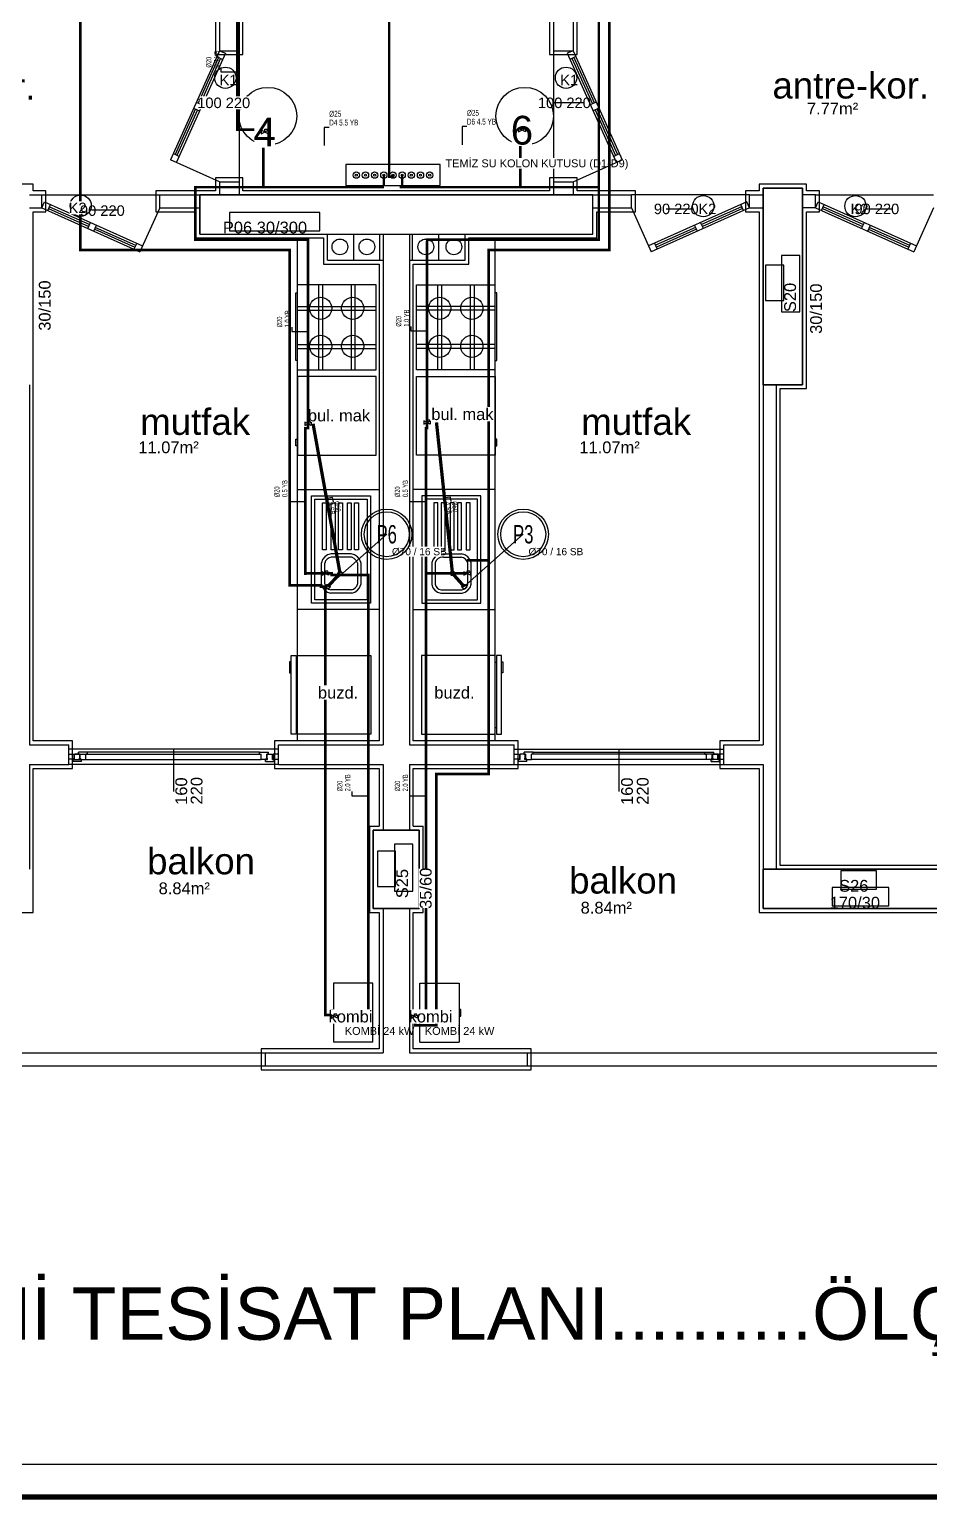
# Model space of a CAD drawing. Header units: centimetres. Extents: x -13133 to 30552, y -2 to 4552.
# Drawn here: x 10930 to 11617, y -2 to 1120 of the extents above; entities that cross this region are included whole.
import ezdxf
from ezdxf.enums import TextEntityAlignment as Align

# ---------------------------------------------------------------- set-up
doc = ezdxf.new("R2010")
doc.units = ezdxf.units.CM
for name, pattern in [('BASMA HATTI', [31, 25, -6]), ('DASHED', [18, 12, -6]), ('PISSU HATTI', [26, 20, -6])]:
    doc.linetypes.add(name, pattern=pattern)
for name, color, linetype in [('MTY-PISSU-CAP', 211, 'CONTINUOUS'), ('MTY-PISSU-KOLON', 211, 'DASHED'), ('MTY-TEMIZSU-CAP', 101, 'CONTINUOUS'), ('MTY-VANA', 1, 'CONTINUOUS'), ('MTY-YUK-BIRIMI', 7, 'CONTINUOUS'), ('ROTAS-CIHAZ', 135, 'CONTINUOUS'), ('ROTAS-KAT-ADI', 1, 'CONTINUOUS'), ('ROTAS-MIMARI', 8, 'CONTINUOUS'), ('ROTAS-MIMARI-KOLON', 8, 'CONTINUOUS'), ('ROTAS-MIMARI-YAZI', 8, 'CONTINUOUS'), ('ROTAS-PAFTA', 7, 'CONTINUOUS'), ('ROTAS-PISSU-BORU-TAVANDAN', 6, 'PISSU HATTI'), ('ROTAS-PISSU-CAP', 211, 'CONTINUOUS'), ('ROTAS-PISSU-KOLONNO', 211, 'CONTINUOUS'), ('ROTAS-SICAKSU-BORU', 1, 'BASMA HATTI'), ('ROTAS-SOGUKSU-BORU', 5, 'CONTINUOUS'), ('ROTAS-TEFRIS', 15, 'CONTINUOUS'), ('ROTAS-TEMIZSU-CAP', 101, 'CONTINUOUS'), ('ROTAS-VANA', 1, 'CONTINUOUS')]:
    doc.layers.add(name, color=color, linetype=linetype)
doc.styles.add('ANOTATIVO', font='arial.ttf')
doc.styles.add('MTY_CAP', font='wturkce.SHX', dxfattribs={"width": 0.65, "height": 20})
doc.styles.add('MTYCAPLT', font='arial.ttf', dxfattribs={"width": 0.65, "height": 1})
doc.styles.add('ROTAS', font='arial.ttf')

# ---------------------------------------------------------------- blocks, each defined once
blk = doc.blocks.new('MTY-PIS SU CAP SB')
at = {"layer": 'MTY-PISSU-CAP'}
for p, q in [((0.83, 1.17), (0, 1.17)), ((0, 1.17), (0, 0))]:
    blk.add_line(p, q, dxfattribs=at)
at = {"layer": 'MTY-PISSU-CAP', "style": 'MTY_CAP', "width": 0.65}
blk.add_attdef('PSCP_001', (0.83, 1.29), '', height=1, dxfattribs=at)
at = {"layer": 'MTY-YUK-BIRIMI', "color": 211, "style": 'MTY_CAP', "width": 0.65}
blk.add_attdef('PS_001', (0.83, 0.07), '', height=1, dxfattribs=at)
blk = doc.blocks.new('MTY-PIS SU KOLON')
at = {"layer": 'MTY-PISSU-KOLON', "linetype": 'Continuous', "lineweight": -3}
blk.add_hatch(color=256, dxfattribs=at).paths.add_polyline_path([(-2.7, -0.1, 0.848135), (0, -0.1, -0.848135), (2.7, -0.1, 0.414214), (0, 2.6, 0.414214)])
blk.add_circle((0, 0), 3.5, dxfattribs=at)
blk = doc.blocks.new('MTY-KOLON NO PIS SU')
at = {"color": 6, "linetype": 'Continuous', "ltscale": 100}
blk.add_circle((0, 0), 27.5, dxfattribs=at)
at = {"color": 7, "linetype": 'Continuous', "ltscale": 100}
blk.add_circle((0, 0), 24.5, dxfattribs=at)
at = {"style": 'ANOTATIVO', "width": 0.65}
blk.add_attdef('K', text='', height=20, dxfattribs=at).set_placement((0, 0), align=Align.MIDDLE_CENTER)
blk = doc.blocks.new('MTY-KURESEL VANA')
at = {"layer": 'MTY-VANA'}
for p, q in [((0, 0), (0, 8)), ((0, 8), (8, 8))]:
    blk.add_line(p, q, dxfattribs=at)
blk.add_lwpolyline([(-10, 5), (-10, -5), (10, 5), (10, -5), (-10, 5)], dxfattribs=at)
at = {"layer": 'MTY-VANA', "style": 'MTYCAPLT', "width": 0.65}
blk.add_attdef('CAP', text='', height=10, dxfattribs=at).set_placement((-1.1, 0), align=Align.CENTER)
blk = doc.blocks.new('MTY-TEMIZ SU CAP MB')
at = {"layer": 'MTY-TEMIZSU-CAP'}
for p, q in [((0.83, 3.1), (0, 3.1)), ((0, 3.1), (0, 0))]:
    blk.add_line(p, q, dxfattribs=at)
at = {"layer": 'MTY-TEMIZSU-CAP', "style": 'MTY_CAP', "width": 0.65}
for tag, p in [('SOCP_001', (0.83, 4.92)), ('SCCP_001', (0.83, 1.92))]:
    blk.add_attdef(tag, p, '', height=1, dxfattribs=at)
at = {"layer": 'MTY-YUK-BIRIMI', "color": 101, "style": 'MTY_CAP', "width": 0.65}
for tag, p in [('SO_001', (0.83, 3.42)), ('SC_001', (0.83, 0.42))]:
    blk.add_attdef(tag, p, '', height=1, dxfattribs=at)

msp = doc.modelspace()

# ---------------------------------------------------------------- linework, layer by layer
at = {"layer": 'ROTAS-MIMARI'}
for p, q in [((11075.4, 1134.2), (11075.4, 1104.2)), ((11090.4, 1134.2), (11090.4, 1104.2)), ((11093.4, 1101.2), (11093.4, 1134.2)), ((11327.4, 1134.2), (11327.4, 1101.2)), ((11330.4, 1134.2), (11330.4, 1104.2)), ((11345.4, 1134.2), (11345.4, 1104.2)), ((11072.4, 1131.2), (11072.4, 1101.2)), ((11348.4, 1101.2), (11348.4, 1131.2)), ((11075.4, 1104.2), (11038, 1021)), ((11080, 1102.2), (11042.6, 1019)), ((11072.4, 1101.2), (11093.4, 1101.2)), ((11075.4, 1104.2), (11090.4, 1104.2)), ((11075.4, 1104.2), (11080, 1102.2)), ((11090.4, 1104.2), (11090.4, 1004.2)), ((11327.4, 1101.2), (11348.4, 1101.2)), ((11330.4, 1104.2), (11345.4, 1104.2)), ((11330.4, 1104.2), (11330.4, 1004.2)), ((11345.4, 1104.2), (11340.9, 1102.2)), ((11340.9, 1102.2), (11378.2, 1019)), ((11345.4, 1104.2), (11382.8, 1021)), ((11074.8, 1099), (11059.2, 1064.2)), ((11076.3, 1098.4), (11060.7, 1063.6)), ((11073.4, 1099.7), (11077.9, 1097.6)), ((11347.5, 1099.7), (11342.9, 1097.6)), ((11344.5, 1098.4), (11360.2, 1063.6)), ((11346, 1099), (11361.6, 1064.2)), ((11057.2, 1059.7), (11041.6, 1024.9)), ((11058.6, 1059), (11043, 1024.3)), ((11055.7, 1060.4), (11060.3, 1058.3)), ((11057.7, 1064.9), (11062.3, 1062.9)), ((11090.4, 1064.3), (11070.4, 1064.3)), ((11353.5, 1064.3), (11330.4, 1064.3)), ((11363.1, 1064.9), (11358.5, 1062.9)), ((11365.1, 1060.4), (11360.6, 1058.3)), ((11362.2, 1059), (11377.8, 1024.3)), ((11363.6, 1059.7), (11379.3, 1024.9)), ((11044.6, 1023.5), (11040.1, 1025.6)), ((11376.2, 1023.5), (11380.7, 1025.6)), ((11075.4, 1004.2), (11038, 1021)), ((11345.4, 1004.2), (11382.8, 1021)), ((10933.4, 1002.2), (10897.4, 1002.2)), ((10933.4, 997.2), (10933.4, 1002.2)), ((11093.4, 1007.2), (11072.4, 1007.2)), ((11072.4, 1007.2), (11072.4, 997.2)), ((11075.4, 1004.2), (11075.4, 994.2)), ((11075.4, 1004.2), (11090.4, 1004.2)), ((11090.4, 1004.2), (11090.4, 994.2)), ((11093.4, 997.2), (11093.4, 1007.2)), ((11348.4, 1007.2), (11327.4, 1007.2)), ((11327.4, 1007.2), (11327.4, 997.2)), ((11330.4, 1004.2), (11345.4, 1004.2)), ((11330.4, 1004.2), (11330.4, 994.2)), ((11345.4, 1004.2), (11345.4, 994.2)), ((11348.4, 997.2), (11348.4, 1007.2)), ((11523.4, 1002.2), (11487.4, 1002.2)), ((11487.4, 1002.2), (11487.4, 997.2)), ((11523.4, 997.2), (11523.4, 1002.2)), ((10930.4, 994.2), (10939.9, 994.2)), ((10942.9, 997.2), (10933.4, 997.2)), ((10939.9, 984.2), (10939.9, 994.2)), ((10939.9, 994.2), (11029.9, 994.2)), ((10939.9, 984.2), (10942, 988.8)), ((10942, 988.8), (11016.8, 955.1)), ((10942.9, 981.2), (10942.9, 997.2)), ((11060.4, 997.2), (11026.9, 997.2)), ((11026.9, 997.2), (11026.9, 981.2)), ((11029.9, 994.2), (11060.4, 994.2)), ((11029.9, 984.2), (11029.9, 994.2)), ((11072.4, 997.2), (11060.4, 997.2)), ((11327.4, 997.2), (11093.4, 997.2)), ((11360.4, 997.2), (11348.4, 997.2)), ((11392.9, 997.2), (11360.4, 997.2)), ((11360.4, 994.2), (11389.9, 994.2)), ((11389.9, 984.2), (11389.9, 994.2)), ((11479.9, 994.2), (11389.9, 994.2)), ((11392.9, 981.2), (11392.9, 997.2)), ((11477.9, 988.8), (11403, 955.1)), ((11487.4, 997.2), (11476.9, 997.2)), ((11476.9, 997.2), (11476.9, 981.2)), ((11479.9, 984.2), (11477.9, 988.8)), ((11479.9, 994.2), (11490.4, 994.2)), ((11479.9, 984.2), (11479.9, 994.2)), ((11530.5, 994.2), (11520.4, 994.2)), ((11533.5, 997.2), (11523.4, 997.2)), ((11530.5, 984.2), (11530.5, 994.2)), ((11530.5, 994.2), (11620.5, 994.2)), ((11530.5, 984.2), (11532.5, 988.8)), ((11532.5, 988.8), (11607.4, 955.1)), ((11533.5, 981.2), (11533.5, 997.2)), ((10930.4, 984.2), (10939.9, 984.2)), ((10933.4, 846.2), (10933.4, 981.2)), ((10933.4, 981.2), (10942.9, 981.2)), ((10939.9, 984.2), (11014.8, 950.6)), ((10944.5, 982.2), (10946.5, 986.7)), ((10945.1, 983.7), (10975.7, 969.9)), ((10945.8, 985.1), (10976.4, 971.4)), ((10997.3, 982.4), (10977.9, 982.4)), ((11029.9, 984.2), (11014.8, 950.6)), ((11026.9, 981.2), (11057.4, 981.2)), ((11029.9, 984.2), (11060.4, 984.2)), ((11057.4, 981.2), (11057.4, 961.2)), ((11360.4, 984.2), (11389.9, 984.2)), ((11363.4, 961.2), (11363.4, 981.2)), ((11363.4, 981.2), (11392.9, 981.2)), ((11389.9, 984.2), (11405, 950.6)), ((11479.9, 984.2), (11405, 950.6)), ((11435.6, 983.2), (11416.3, 983.2)), ((11474, 985.1), (11443.4, 971.4)), ((11474.7, 983.7), (11444.1, 969.9)), ((11475.4, 982.2), (11473.3, 986.7)), ((11476.9, 981.2), (11487.4, 981.2)), ((11479.9, 984.2), (11490.4, 984.2)), ((11487.4, 981.2), (11487.4, 849.2)), ((11530.5, 984.2), (11520.4, 984.2)), ((11523.4, 846.2), (11523.4, 981.2)), ((11523.4, 981.2), (11533.5, 981.2)), ((11530.5, 984.2), (11605.4, 950.6)), ((11535, 982.2), (11537.1, 986.7)), ((11535.7, 983.7), (11566.3, 969.9)), ((11536.4, 985.1), (11567, 971.4)), ((11588.7, 983.2), (11569.3, 983.2)), ((11620.5, 984.2), (11605.4, 950.6)), ((10975.1, 968.4), (10977.1, 973)), ((10979.6, 966.4), (10981.7, 970.9)), ((10980.3, 967.9), (11010.9, 954.1)), ((10980.9, 969.3), (11011.5, 955.6)), ((11438.9, 969.3), (11408.3, 955.6)), ((11439.5, 967.9), (11408.9, 954.1)), ((11440.2, 966.4), (11438.1, 970.9)), ((11444.8, 968.4), (11442.7, 973)), ((11565.6, 968.4), (11567.7, 973)), ((11570.2, 966.4), (11572.3, 970.9)), ((11570.9, 967.9), (11601.5, 954.1)), ((11571.5, 969.3), (11602.1, 955.6)), ((11012.3, 957.2), (11010.2, 952.6)), ((11057.4, 961.2), (11154.9, 961.2)), ((11135, 577.2), (11135, 961.2)), ((11154.9, 961.2), (11154.9, 941.2)), ((11157.9, 964.2), (11200.4, 964.2)), ((11157.9, 944.2), (11157.9, 964.2)), ((11157.9, 944.2), (11157.9, 964.2)), ((11157.9, 944.2), (11157.9, 964.2)), ((11157.9, 944.2), (11157.9, 964.2)), ((11177.9, 944.2), (11177.9, 964.2)), ((11197.9, 944.2), (11197.9, 964.2)), ((11200.4, 964.2), (11200.4, 574.2)), ((11220.4, 964.2), (11220.4, 574.2)), ((11220.4, 964.2), (11262.9, 964.2)), ((11222.9, 944.2), (11222.9, 964.2)), ((11242.9, 944.2), (11242.9, 964.2)), ((11262.9, 944.2), (11262.9, 964.2)), ((11262.9, 944.2), (11262.9, 964.2)), ((11262.9, 944.2), (11262.9, 964.2)), ((11262.9, 944.2), (11262.9, 964.2)), ((11262.9, 944.2), (11262.9, 964.2)), ((11265.9, 941.2), (11265.9, 961.2)), ((11265.9, 961.2), (11363.4, 961.2)), ((11285.9, 577.2), (11285.9, 961.2)), ((11407.5, 957.2), (11409.6, 952.6)), ((11602.9, 957.2), (11600.8, 952.6)), ((11157.9, 944.2), (11200.4, 944.2)), ((11220.4, 944.2), (11262.9, 944.2)), ((11154.9, 941.2), (11197.4, 941.2)), ((11197.4, 941.2), (11197.4, 577.2)), ((11223.4, 941.2), (11265.9, 941.2)), ((11223.4, 577.2), (11223.4, 941.2)), ((11195, 925.5), (11135, 925.5)), ((11135, 860.5), (11135, 925.5)), ((11151.1, 925.5), (11151.1, 860.5)), ((11154.1, 925.5), (11154.1, 860.5)), ((11175.9, 925.5), (11175.9, 860.5)), ((11178.9, 925.5), (11178.9, 860.5)), ((11195, 860.5), (11195, 925.5)), ((11225.9, 860.5), (11225.9, 925.5)), ((11225.9, 925.5), (11285.9, 925.5)), ((11242, 925.5), (11242, 860.5)), ((11245, 925.5), (11245, 860.5)), ((11266.8, 925.5), (11266.8, 860.5)), ((11269.8, 925.5), (11269.8, 860.5)), ((11285.9, 860.5), (11285.9, 925.5)), ((11133.7, 919.4), (11135, 919.4)), ((11133.7, 877.6), (11133.7, 919.4)), ((11287.1, 919.4), (11285.9, 919.4)), ((11287.1, 877.6), (11287.1, 919.4)), ((11135, 909), (11195, 909)), ((11135, 906), (11195, 906)), ((11285.9, 909), (11225.9, 909)), ((11285.9, 906), (11225.9, 906)), ((11133.7, 867.6), (11133.7, 877.6)), ((11135, 879.9), (11195, 879.9)), ((11135, 876.9), (11195, 876.9)), ((11285.9, 879.9), (11225.9, 879.9)), ((11285.9, 876.9), (11225.9, 876.9)), ((11287.1, 867.6), (11287.1, 877.6)), ((11135, 867.6), (11133.7, 867.6)), ((11285.9, 867.6), (11287.1, 867.6)), ((11135, 860.5), (11195, 860.5)), ((11195, 855.4), (11135, 855.4)), ((11135, 855.4), (11135, 795.4)), ((11195, 795.4), (11195, 855.4)), ((11285.9, 860.5), (11225.9, 860.5)), ((11225.9, 855.4), (11285.9, 855.4)), ((11225.9, 795.4), (11225.9, 855.4)), ((11285.9, 855.4), (11285.9, 795.4)), ((10930.4, 849.2), (10930.4, 574.2)), ((10933.4, 577.2), (10933.4, 846.2)), ((11487.4, 849.2), (11487.4, 577.2)), ((11490.4, 849.2), (11490.4, 574.2)), ((11500.4, 849.2), (11500.4, 479.2)), ((11503.4, 482.2), (11503.4, 846.2)), ((11503.4, 846.2), (11523.4, 846.2)), ((11133.7, 802.5), (11133.7, 807.5)), ((11133.7, 807.5), (11135, 807.5)), ((11135, 802.5), (11133.7, 802.5)), ((11287.1, 807.5), (11285.9, 807.5)), ((11285.9, 802.5), (11287.1, 802.5)), ((11287.1, 802.5), (11287.1, 807.5)), ((11135, 795.4), (11195, 795.4)), ((11285.9, 795.4), (11225.9, 795.4)), ((11135, 769.3), (11197.4, 769.3)), ((11145.8, 682.5), (11145.8, 764.3)), ((11145.8, 764.3), (11190.8, 764.3)), ((11190.8, 764.3), (11190.8, 682.5)), ((11285.9, 769.3), (11223.4, 769.3)), ((11230, 764.3), (11230, 682.5)), ((11275, 764.3), (11230, 764.3)), ((11275, 682.5), (11275, 764.3)), ((11148.3, 685), (11148.3, 761.8)), ((11148.3, 761.8), (11188.3, 761.8)), ((11154, 723), (11154, 759)), ((11154, 759), (11157, 759)), ((11157, 759), (11157, 723)), ((11160.8, 723), (11160.8, 759)), ((11160.8, 759), (11163.8, 759)), ((11163.8, 759), (11163.8, 723)), ((11166.3, 723), (11166.3, 759)), ((11166.3, 759), (11169.3, 759)), ((11169.3, 759), (11169.3, 723)), ((11173.1, 723), (11173.1, 759)), ((11173.1, 759), (11176.1, 759)), ((11176.1, 759), (11176.1, 723)), ((11178.6, 723), (11178.6, 759)), ((11178.6, 759), (11181.6, 759)), ((11181.6, 759), (11181.6, 723)), ((11188.3, 761.8), (11188.3, 685)), ((11232.5, 761.8), (11232.5, 685)), ((11272.5, 761.8), (11232.5, 761.8)), ((11239.2, 759), (11239.2, 723)), ((11242.2, 759), (11239.2, 759)), ((11242.2, 723), (11242.2, 759)), ((11244.7, 759), (11244.7, 723)), ((11247.7, 759), (11244.7, 759)), ((11247.7, 723), (11247.7, 759)), ((11251.5, 759), (11251.5, 723)), ((11254.5, 759), (11251.5, 759)), ((11254.5, 723), (11254.5, 759)), ((11257.1, 759), (11257.1, 723)), ((11260.1, 759), (11257.1, 759)), ((11260.1, 723), (11260.1, 759)), ((11263.8, 759), (11263.8, 723)), ((11266.8, 759), (11263.8, 759)), ((11266.8, 723), (11266.8, 759)), ((11272.5, 685), (11272.5, 761.8)), ((11157, 723), (11154, 723)), ((11176, 720), (11160.6, 720)), ((11163.8, 723), (11160.8, 723)), ((11169.3, 723), (11166.3, 723)), ((11176.1, 723), (11173.1, 723)), ((11181.6, 723), (11178.6, 723)), ((11239.2, 723), (11242.2, 723)), ((11244.7, 723), (11247.7, 723)), ((11244.8, 720), (11260.2, 720)), ((11251.5, 723), (11254.5, 723)), ((11257.1, 723), (11260.1, 723)), ((11263.8, 723), (11266.8, 723)), ((11153.3, 696.8), (11153.3, 713.2)), ((11155.8, 697.1), (11155.8, 712.9)), ((11174.3, 717.5), (11160.6, 717.5)), ((11180.8, 713.1), (11180.8, 696.9)), ((11183.3, 713.4), (11183.3, 696.6)), ((11237.5, 713.4), (11237.5, 696.6)), ((11240, 713.1), (11240, 696.9)), ((11246.5, 717.5), (11260.2, 717.5)), ((11265, 697.1), (11265, 712.9)), ((11267.5, 696.8), (11267.5, 713.2)), ((11188.3, 685), (11148.3, 685)), ((11176.4, 690), (11160.3, 690)), ((11176.2, 692.5), (11160.5, 692.5)), ((11232.5, 685), (11272.5, 685)), ((11244.4, 690), (11260.6, 690)), ((11244.6, 692.5), (11260.4, 692.5)), ((11197.4, 677.5), (11135, 677.5)), ((11190.8, 682.5), (11145.8, 682.5)), ((11223.4, 677.5), (11285.9, 677.5)), ((11230, 682.5), (11275, 682.5)), ((11130.1, 582.4), (11130.1, 642.4)), ((11130.1, 642.4), (11134, 642.4)), ((11134, 642.4), (11134, 582.4)), ((11135, 582.4), (11135, 642.4)), ((11135, 642.4), (11191.1, 642.4)), ((11191.1, 642.4), (11191.1, 582.4)), ((11285.9, 642.4), (11229.7, 642.4)), ((11229.7, 642.4), (11229.7, 582.4)), ((11285.9, 582.4), (11285.9, 642.4)), ((11286.8, 642.4), (11286.8, 582.4)), ((11290.7, 642.4), (11286.8, 642.4)), ((11290.7, 582.4), (11290.7, 642.4)), ((11130.1, 637.7), (11129, 637.7)), ((11129, 637.7), (11129, 629.3)), ((11129, 629.3), (11130.1, 629.3)), ((11130.1, 629.3), (11130.1, 637.7)), ((11135, 637.4), (11134, 637.4)), ((11285.9, 637.4), (11286.8, 637.4)), ((11290.7, 637.7), (11291.8, 637.7)), ((11290.7, 629.3), (11290.7, 637.7)), ((11291.8, 629.3), (11290.7, 629.3)), ((11291.8, 637.7), (11291.8, 629.3)), ((11135, 587.4), (11134, 587.4)), ((11285.9, 587.4), (11286.8, 587.4)), ((10930.4, 574.2), (10960.4, 574.2)), ((10963.4, 577.2), (10933.4, 577.2)), ((10960.4, 559.2), (10960.4, 574.2)), ((10963.4, 556.2), (10963.4, 577.2)), ((11197.4, 577.2), (11117.4, 577.2)), ((11117.4, 577.2), (11117.4, 556.2)), ((11120.4, 559.2), (11120.4, 574.2)), ((11120.4, 574.2), (11200.4, 574.2)), ((11134, 582.4), (11130.1, 582.4)), ((11191.1, 582.4), (11135, 582.4)), ((11220.4, 574.2), (11300.4, 574.2)), ((11303.4, 577.2), (11223.4, 577.2)), ((11229.7, 582.4), (11285.9, 582.4)), ((11286.8, 582.4), (11290.7, 582.4)), ((11300.4, 559.2), (11300.4, 574.2)), ((11303.4, 556.2), (11303.4, 577.2)), ((11487.4, 577.2), (11457.4, 577.2)), ((11457.4, 577.2), (11457.4, 556.2)), ((11460.4, 559.2), (11460.4, 574.2)), ((11460.4, 574.2), (11490.4, 574.2)), ((11120.4, 571), (10960.4, 571)), ((10960.4, 567.2), (10964.4, 567.2)), ((10964.4, 563.2), (10960.4, 563.2)), ((10963.7, 563), (11107.2, 563)), ((10963.7, 561.6), (10963.7, 563)), ((10964.9, 563), (10963.7, 563)), ((10970.1, 561.6), (10963.7, 561.6)), ((10964.4, 567.2), (10964.4, 563.2)), ((10964.9, 567.2), (11106, 567.2)), ((10968.9, 567.2), (10964.9, 567.2)), ((10964.9, 563), (10964.9, 567.2)), ((11106, 568.6), (10968, 568.6)), ((10968, 567.2), (10968, 568.6)), ((10974.8, 568.6), (10968, 568.6)), ((10968, 567.2), (10969.2, 567.2)), ((10968.9, 564), (10968.6, 564)), ((10968.6, 563), (10968.6, 564)), ((10970.1, 563), (10968.6, 563)), ((10968.9, 564), (10968.9, 567.2)), ((10969.2, 564), (10969.2, 567.2)), ((10969.5, 564), (10969.2, 564)), ((10969.5, 563.5), (10969.2, 563.5)), ((10969.2, 563), (10969.2, 563.5)), ((10969.2, 563), (10973.6, 563)), ((10969.5, 563.5), (10969.5, 564)), ((10970.1, 561.6), (10970.1, 563)), ((10973.6, 563), (10973.6, 567.2)), ((10974.8, 567.2), (10973.6, 567.2)), ((10974.8, 567.2), (10974.8, 568.6)), ((11040.4, 571), (11040.4, 538.7)), ((11106, 567.2), (11106, 568.6)), ((11106, 568.6), (11112.8, 568.6)), ((11106, 567.2), (11107.2, 567.2)), ((11107.2, 563), (11107.2, 567.2)), ((11111.6, 563), (11107.2, 563)), ((11110.7, 561.6), (11110.7, 563)), ((11110.7, 563), (11112.2, 563)), ((11110.7, 561.6), (11117.1, 561.6)), ((11111.3, 563.5), (11111.3, 564)), ((11111.3, 564), (11111.6, 564)), ((11111.3, 563.5), (11111.6, 563.5)), ((11112.8, 567.2), (11111.6, 567.2)), ((11111.6, 564), (11111.6, 567.2)), ((11111.6, 563), (11111.6, 563.5)), ((11111.9, 567.2), (11115.9, 567.2)), ((11111.9, 564), (11111.9, 567.2)), ((11111.9, 564), (11112.2, 564)), ((11112.2, 563), (11112.2, 564)), ((11112.8, 567.2), (11112.8, 568.6)), ((11115.9, 563), (11115.9, 567.2)), ((11115.9, 563), (11117.1, 563)), ((11120.4, 567.2), (11116.4, 567.2)), ((11116.4, 567.2), (11116.4, 563.2)), ((11116.4, 563.2), (11120.4, 563.2)), ((11117.1, 561.6), (11117.1, 563)), ((11300.4, 571), (11460.4, 571)), ((11300.4, 567.2), (11304.4, 567.2)), ((11304.4, 563.2), (11300.4, 563.2)), ((11303.7, 561.6), (11303.7, 563)), ((11304.9, 563), (11303.7, 563)), ((11310.1, 561.6), (11303.7, 561.6)), ((11304.4, 567.2), (11304.4, 563.2)), ((11308.9, 567.2), (11304.9, 567.2)), ((11304.9, 563), (11304.9, 567.2)), ((11308, 567.2), (11308, 568.6)), ((11314.8, 568.6), (11308, 568.6)), ((11308, 567.2), (11309.2, 567.2)), ((11308.9, 564), (11308.6, 564)), ((11308.6, 563), (11308.6, 564)), ((11310.1, 563), (11308.6, 563)), ((11308.9, 564), (11308.9, 567.2)), ((11309.2, 564), (11309.2, 567.2)), ((11309.5, 564), (11309.2, 564)), ((11309.5, 563.5), (11309.2, 563.5)), ((11309.2, 563), (11309.2, 563.5)), ((11309.2, 563), (11313.6, 563)), ((11309.5, 563.5), (11309.5, 564)), ((11310.1, 561.6), (11310.1, 563)), ((11313.6, 563), (11313.6, 567.2)), ((11314.8, 567.2), (11313.6, 567.2)), ((11457.1, 563), (11313.6, 563)), ((11314.8, 568.6), (11452.8, 568.6)), ((11314.8, 567.2), (11314.8, 568.6)), ((11455.9, 567.2), (11314.8, 567.2)), ((11380.4, 571), (11380.4, 538.7)), ((11446, 567.2), (11446, 568.6)), ((11446, 568.6), (11452.8, 568.6)), ((11446, 567.2), (11447.2, 567.2)), ((11447.2, 563), (11447.2, 567.2)), ((11451.6, 563), (11447.2, 563)), ((11450.7, 561.6), (11450.7, 563)), ((11450.7, 563), (11452.2, 563)), ((11450.7, 561.6), (11457.1, 561.6)), ((11451.3, 563.5), (11451.3, 564)), ((11451.3, 564), (11451.6, 564)), ((11451.3, 563.5), (11451.6, 563.5)), ((11452.8, 567.2), (11451.6, 567.2)), ((11451.6, 564), (11451.6, 567.2)), ((11451.6, 563), (11451.6, 563.5)), ((11451.9, 567.2), (11455.9, 567.2)), ((11451.9, 564), (11451.9, 567.2)), ((11451.9, 564), (11452.2, 564)), ((11452.2, 563), (11452.2, 564)), ((11452.8, 567.2), (11452.8, 568.6)), ((11455.9, 563), (11455.9, 567.2)), ((11455.9, 563), (11457.1, 563)), ((11460.4, 567.2), (11456.4, 567.2)), ((11456.4, 567.2), (11456.4, 563.2)), ((11456.4, 563.2), (11460.4, 563.2)), ((11457.1, 561.6), (11457.1, 563)), ((10930.4, 559.2), (10930.4, 479.2)), ((10930.4, 559.2), (10960.4, 559.2)), ((10933.4, 446.2), (10933.4, 556.2)), ((10933.4, 556.2), (10963.4, 556.2)), ((11120.4, 559.2), (10960.4, 559.2)), ((11117.4, 556.2), (11197.4, 556.2)), ((11120.4, 559.2), (11200.4, 559.2)), ((11197.4, 556.2), (11197.4, 512.2)), ((11200.4, 559.2), (11200.4, 509.2)), ((11220.4, 559.2), (11220.4, 509.2)), ((11220.4, 559.2), (11300.4, 559.2)), ((11223.4, 512.2), (11223.4, 556.2)), ((11223.4, 556.2), (11303.4, 556.2)), ((11300.4, 559.2), (11460.4, 559.2)), ((11457.4, 556.2), (11487.4, 556.2)), ((11460.4, 559.2), (11490.4, 559.2)), ((11487.4, 556.2), (11487.4, 482.2)), ((11490.4, 559.2), (11490.4, 479.2)), ((11189.9, 512.2), (11189.9, 446.2)), ((11189.9, 512.2), (11197.4, 512.2)), ((11223.4, 512.2), (11230.9, 512.2)), ((11230.9, 446.2), (11230.9, 512.2)), ((11487.4, 482.2), (11487.4, 446.2)), ((11663.4, 482.2), (11503.4, 482.2)), ((11200.4, 449.2), (11200.4, 339.2)), ((11220.4, 449.2), (11220.4, 339.2)), ((10760.4, 446.2), (10933.4, 446.2)), ((11189.9, 446.2), (11197.4, 446.2)), ((11197.4, 446.2), (11197.4, 342.2)), ((11223.4, 342.2), (11223.4, 446.2)), ((11223.4, 446.2), (11230.9, 446.2)), ((11487.4, 446.2), (11660.4, 446.2)), ((11162.4, 392.2), (11162.4, 347.2)), ((11192.4, 392.2), (11162.4, 392.2)), ((11192.4, 347.2), (11192.4, 392.2)), ((11228.4, 347.2), (11228.4, 392.2)), ((11228.4, 392.2), (11258.4, 392.2)), ((11258.4, 392.2), (11258.4, 347.2)), ((11161.1, 367.2), (11161.1, 372.2)), ((11161.1, 372.2), (11162.4, 372.2)), ((11259.7, 372.2), (11258.4, 372.2)), ((11259.7, 367.2), (11259.7, 372.2)), ((11162.4, 367.2), (11161.1, 367.2)), ((11258.4, 367.2), (11259.7, 367.2)), ((10740.4, 339.2), (11110.4, 339.2)), ((11197.4, 342.2), (11107.4, 342.2)), ((11107.4, 342.2), (11107.4, 326.2)), ((11110.4, 339.2), (11110.4, 329.2)), ((11110.4, 339.2), (11200.4, 339.2)), ((11192.4, 347.2), (11162.4, 347.2)), ((11220.4, 339.2), (11310.4, 339.2)), ((11313.4, 342.2), (11223.4, 342.2)), ((11228.4, 347.2), (11258.4, 347.2)), ((11310.4, 339.2), (11310.4, 329.2)), ((11313.4, 326.2), (11313.4, 342.2)), ((10730.4, 329.2), (11110.4, 329.2)), ((11107.4, 326.2), (11313.4, 326.2)), ((11110.4, 329.2), (11310.4, 329.2))]:
    msp.add_line(p, q, dxfattribs=at)
for points in [[(11490.4, 999.2), (11520.4, 999.2)], [(11490.4, 849.2), (11490.4, 999.2)], [(11520.4, 999.2), (11520.4, 849.2)], [(11060.4, 964.2), (11060.4, 994.2)], [(11060.4, 994.2), (11360.4, 994.2)], [(11360.4, 964.2), (11360.4, 994.2)], [(11060.4, 964.2), (11360.4, 964.2)], [(11520.4, 849.2), (11490.4, 849.2)], [(11160.6, 720), (11158, 719.3), (11155.8, 717.8), (11154.2, 715.7), (11153.3, 713.2)], [(11183.3, 713.4), (11182.4, 715.9), (11180.7, 717.9), (11178.6, 719.3), (11176, 720)], [(11244.8, 720), (11242.2, 719.3), (11240.1, 717.9), (11238.5, 715.9), (11237.5, 713.4)], [(11267.5, 713.2), (11266.6, 715.7), (11265, 717.8), (11262.8, 719.3), (11260.2, 720)], [(11160.9, 717.5), (11159.1, 717.1), (11157.6, 716.1), (11156.5, 714.7), (11155.8, 712.9)], [(11180.8, 713.1), (11179.9, 715.1), (11178.4, 716.6), (11176.5, 717.4), (11174.3, 717.5)], [(11246.5, 717.5), (11244.3, 717.4), (11242.4, 716.6), (11240.9, 715.1), (11240, 713.1)], [(11265, 712.9), (11264.3, 714.7), (11263.2, 716.1), (11261.7, 717.1), (11259.9, 717.5)], [(11153.3, 696.8), (11154.2, 694.4), (11155.7, 692.3), (11157.8, 690.8), (11160.3, 690)], [(11155.8, 697.1), (11156.4, 695.4), (11157.5, 694.1), (11158.8, 693.1), (11160.5, 692.5)], [(11176.2, 692.5), (11177.8, 693.1), (11179.1, 694), (11180.2, 695.3), (11180.8, 696.9)], [(11176.4, 690), (11178.8, 690.8), (11180.9, 692.2), (11182.4, 694.2), (11183.3, 696.6)], [(11237.5, 696.6), (11238.4, 694.2), (11239.9, 692.2), (11242, 690.8), (11244.4, 690)], [(11240, 696.9), (11240.7, 695.3), (11241.7, 694), (11243, 693.1), (11244.6, 692.5)], [(11260.4, 692.5), (11262, 693.1), (11263.4, 694.1), (11264.4, 695.4), (11265, 697.1)], [(11260.6, 690), (11263, 690.8), (11265.1, 692.3), (11266.7, 694.4), (11267.5, 696.8)], [(11192.9, 449.2), (11192.9, 509.2)], [(11192.9, 509.2), (11227.9, 509.2)], [(11227.9, 509.2), (11227.9, 449.2)], [(11490.4, 479.2), (11660.4, 479.2)], [(11490.4, 449.2), (11490.4, 479.2)], [(11227.9, 449.2), (11192.9, 449.2)], [(11660.4, 449.2), (11490.4, 449.2)], [(11310.4, 339.2), (11680.4, 339.2)], [(11310.4, 329.2), (11690.4, 329.2)]]:
    msp.add_lwpolyline(points, dxfattribs=at)
for centre, radius in [((11080, 1083.5), 8.14), ((11340, 1083.5), 8.14), ((11112.4, 1054.2), 22), ((11308.4, 1054.2), 22), ((10969.5, 985.8), 8.14), ((11444.7, 985.5), 8.14), ((11560.9, 985.5), 8.14), ((11167.4, 954.4), 6.03), ((11188, 954.4), 6.03), ((11233, 954.4), 6.03), ((11254.4, 954.4), 6.03), ((11152.7, 907.5), 8.48), ((11177.2, 907.5), 8.48), ((11243.6, 907.5), 8.48), ((11268.1, 907.5), 8.48), ((11152.7, 878.5), 8.48), ((11177.2, 878.5), 8.48), ((11243.6, 878.5), 8.48), ((11268.1, 878.5), 8.48), ((11167.5, 705.1), 1.68), ((11253.3, 705.1), 1.68)]:
    msp.add_circle(centre, radius, dxfattribs=at)
at = {"layer": 'ROTAS-MIMARI-KOLON'}
for points in [[(11520.4, 999.2), (11490.4, 999.2), (11490.4, 849.2), (11520.4, 849.2), (11520.4, 999.2)], [(11360.4, 964.2), (11360.4, 994.2), (11060.4, 994.2), (11060.4, 964.2), (11360.4, 964.2)], [(11083.1, 966.7), (11152.1, 966.7), (11152.1, 980.7), (11083.1, 980.7), (11083.1, 966.7)], [(11518.4, 904.8), (11518.4, 947.9), (11504.4, 947.9), (11504.4, 904.8), (11518.4, 904.8)], [(11506.1, 913.4), (11506.1, 940.5), (11492.1, 940.5), (11492.1, 913.4), (11506.1, 913.4)], [(11227.9, 509.2), (11192.9, 509.2), (11192.9, 449.2), (11227.9, 449.2), (11227.9, 509.2)], [(11223, 462.4), (11223, 498.5), (11209, 498.5), (11209, 462.4), (11223, 462.4)], [(11209.9, 466), (11209.9, 493), (11196, 493), (11196, 466), (11209.9, 466)], [(11660.4, 479.2), (11490.4, 479.2), (11490.4, 449.2), (11660.4, 449.2), (11660.4, 479.2)], [(11549.8, 464.1), (11576.9, 464.1), (11576.9, 478.1), (11549.8, 478.1), (11549.8, 464.1)], [(11543.2, 451.2), (11586.4, 451.2), (11586.4, 465.2), (11543.2, 465.2), (11543.2, 451.2)]]:
    msp.add_lwpolyline(points, dxfattribs=at)
at = {"layer": 'ROTAS-PAFTA'}
for points, const_width in [([(10000, 0), (12500, 0), (12500, 2800), (10000, 2800)], 4), ([(10025, 25), (12475, 25), (12475, 2775), (10025, 2775)], 1)]:
    msp.add_lwpolyline(points, close=True, dxfattribs=dict(at, const_width=const_width))
at = {"layer": 'ROTAS-PISSU-BORU-TAVANDAN', "const_width": 2.5}
for points in [[(11146.9, 819.4), (11167.5, 705.1)], [(11241.1, 820.4), (11253.3, 705.1)], [(11167.5, 705.1), (11158.1, 695)], [(11253.3, 705.1), (11262.3, 695)]]:
    msp.add_lwpolyline(points, dxfattribs=at)
at = {"layer": 'ROTAS-PISSU-KOLONNO'}
for p, q in [((11158.1, 695), (11203.1, 735)), ((11262.3, 695), (11307.3, 735))]:
    msp.add_line(p, q, dxfattribs=at)
at = {"layer": 'ROTAS-SICAKSU-BORU', "const_width": 2}
for points in [[(11371.4, 1380.2), (11371.4, 1296), (11372.4, 1295.9), (11373.4, 1295.5), (11374.2, 1294.8), (11374.9, 1294), (11375.3, 1293), (11375.4, 1292), (11375.3, 1291), (11374.9, 1290), (11374.2, 1289.2), (11373.4, 1288.5), (11372.4, 1288.1), (11371.4, 1288), (11371.4, 1272), (11513, 1272), (11513, 1136), (11373, 1136), (11373, 952), (11281, 952), (11281, 716)], [(10969.2, 1263.2), (10969.2, 1264), (10969.2, 952), (11129, 952), (11129, 696), (11153, 696), (11153, 695.1), (11156.3, 695.1)], [(11264.5, 715.1), (11281, 715.1), (11281, 716), (11281, 552), (11241, 552), (11241, 360), (11225, 360), (11225, 364), (11224.3, 364), (11224.3, 366.8)], [(11156.3, 695.1), (11156.3, 368), (11161, 368), (11161, 366.8), (11163.2, 366.8)]]:
    msp.add_lwpolyline(points, dxfattribs=at)
at = {"layer": 'ROTAS-SOGUKSU-BORU', "const_width": 2}
for points in [[(11207.9, 1009.2), (11207.9, 1008), (11205, 1008), (11205, 1908), (11205.4, 1908), (11205.4, 1911.9)], [(11371.4, 1390.2), (11365, 1390.2), (11365, 1392), (11365, 1000)], [(11035.5, 1192.5), (11035.5, 1132), (11089, 1132), (11089, 1044), (11105, 1044), (11105, 1042.1), (11110, 1042.1)], [(11214.9, 1009.2), (11214.9, 1000), (11213, 1000), (11305, 1000), (11305, 1040), (11306.3, 1040), (11306.3, 1043.5)], [(11200.9, 1009.2), (11200.9, 1000), (11201, 1000), (11109, 1000), (11109, 1040), (11110, 1040), (11110, 1042.1)], [(11143, 819.4), (11143, 960), (11057, 960), (11057, 1000), (11109, 1000)], [(11233.9, 820.4), (11233.9, 960), (11233, 960), (11365, 960), (11365, 1000), (11305, 1000)], [(11156.3, 705.1), (11141, 705.1), (11141, 704), (11141, 816), (11143, 816), (11143, 820)], [(11264.5, 705.1), (11233, 705.1), (11233, 704), (11233, 816), (11233.9, 816), (11233.9, 820.4)], [(11163.1, 366.8), (11189, 366.8), (11189, 704), (11161, 704), (11161, 705.1), (11156.3, 705.1)], [(11224.2, 366.8), (11233, 366.8), (11233, 704)]]:
    msp.add_lwpolyline(points, dxfattribs=at)
at = {"layer": 'ROTAS-SOGUKSU-BORU'}
for centre, radius in [((11179.9, 1009.2), 2.4), ((11186.9, 1009.2), 2.4), ((11193.9, 1009.2), 2.4), ((11200.9, 1009.2), 2.4), ((11207.9, 1009.2), 2.4), ((11214.9, 1009.2), 2.4), ((11221.9, 1009.2), 2.4), ((11228.9, 1009.2), 2.4), ((11235.9, 1009.2), 2.4), ((11179.9, 1009.2), 0.84), ((11186.9, 1009.2), 0.84), ((11193.9, 1009.2), 0.84), ((11200.9, 1009.2), 0.84), ((11207.9, 1009.2), 0.84), ((11214.9, 1009.2), 0.84), ((11221.9, 1009.2), 0.84), ((11228.9, 1009.2), 0.84), ((11235.9, 1009.2), 0.84)]:
    msp.add_circle(centre, radius, dxfattribs=at)
at = {"layer": 'ROTAS-VANA'}
msp.add_lwpolyline([(11171.9, 1001.2), (11243.9, 1001.2), (11243.9, 1017.2), (11171.9, 1017.2)], close=True, dxfattribs=at)

# ---------------------------------------------------------------- block references
at = {"layer": 'ROTAS-PISSU-KOLONNO'}
ref = msp.add_blockref('MTY-KOLON NO PIS SU', (11307.3, 735), dxfattribs=dict(at, xscale=0.7, yscale=0.7))
ref.add_attrib('K', 'P3', dxfattribs={"height": 14, "style": 'ANOTATIVO', "width": 0.65}).set_placement((11307.3, 735), align=Align.MIDDLE_CENTER)
at = {"layer": 'ROTAS-TEFRIS'}
ref = msp.add_blockref('MTY-TEMIZ SU CAP MB', (11089, 1088), dxfattribs=dict(at, xscale=4, yscale=4, rotation=90))
ref.add_attrib('SO_001', '0.5 YB', (11075.3, 1091.3), dxfattribs={"color": 101, "height": 4, "rotation": 90, "style": 'MTY_CAP', "width": 0.65})
ref.add_attrib('SOCP_001', 'Ø20', (11069.3, 1091.3), dxfattribs={"height": 4, "rotation": 90, "style": 'MTY_CAP', "width": 0.65})
ref = msp.add_blockref('MTY-TEMIZ SU CAP MB', (11155.4, 1031.7), dxfattribs=dict(at, xscale=4.5, yscale=4.5))
ref.add_attrib('SO_001', 'D4 5.5 YB', (11159.2, 1047.1), dxfattribs={"color": 101, "height": 4.5, "style": 'MTY_CAP', "width": 0.65})
ref.add_attrib('SOCP_001', 'Ø25', (11159.2, 1053.8), dxfattribs={"height": 4.5, "style": 'MTY_CAP', "width": 0.65})
ref = msp.add_blockref('MTY-TEMIZ SU CAP MB', (11260.6, 1032.4), dxfattribs=dict(at, xscale=4.5, yscale=4.5))
ref.add_attrib('SO_001', 'D6 4.5 YB', (11264.3, 1047.8), dxfattribs={"color": 101, "height": 4.5, "style": 'MTY_CAP', "width": 0.65})
ref.add_attrib('SOCP_001', 'Ø25', (11264.3, 1054.5), dxfattribs={"height": 4.5, "style": 'MTY_CAP', "width": 0.65})
ref = msp.add_blockref('MTY-TEMIZ SU CAP MB', (11143, 889.7), dxfattribs=dict(at, xscale=4, yscale=4, rotation=90))
ref.add_attrib('SO_001', '1.0 YB', (11129.3, 893), dxfattribs={"color": 101, "height": 4, "rotation": 90, "style": 'MTY_CAP', "width": 0.65})
ref.add_attrib('SOCP_001', 'Ø20', (11123.3, 893), dxfattribs={"height": 4, "rotation": 90, "style": 'MTY_CAP', "width": 0.65})
ref = msp.add_blockref('MTY-TEMIZ SU CAP MB', (11233.9, 890.2), dxfattribs=dict(at, xscale=4, yscale=4, rotation=90))
ref.add_attrib('SO_001', '1.0 YB', (11220.2, 893.5), dxfattribs={"color": 101, "height": 4, "rotation": 90, "style": 'MTY_CAP', "width": 0.65})
ref.add_attrib('SOCP_001', 'Ø20', (11214.2, 893.5), dxfattribs={"height": 4, "rotation": 90, "style": 'MTY_CAP', "width": 0.65})
for name, p, xscale, yscale in [('MTY-KURESEL VANA', (11143, 819.4), 0.25, 0.25), ('MTY-KURESEL VANA', (11156.3, 705.1), 0.25, 0.25), ('MTY-KURESEL VANA', (11264.5, 705.1), 0.25, 0.25), ('MTY-PIS SU KOLON', (11158.1, 695), 0.5, 0.5), ('MTY-PIS SU KOLON', (11262.3, 695), 0.5, 0.5)]:
    msp.add_blockref(name, p, dxfattribs=dict(at, xscale=xscale, yscale=yscale))
ref = msp.add_blockref('MTY-TEMIZ SU CAP MB', (11141, 760), dxfattribs=dict(at, xscale=4, yscale=4, rotation=90))
ref.add_attrib('SO_001', '0.5 YB', (11127.3, 763.3), dxfattribs={"color": 101, "height": 4, "rotation": 90, "style": 'MTY_CAP', "width": 0.65})
ref.add_attrib('SOCP_001', 'Ø20', (11121.3, 763.3), dxfattribs={"height": 4, "rotation": 90, "style": 'MTY_CAP', "width": 0.65})
ref = msp.add_blockref('MTY-TEMIZ SU CAP MB', (11233, 760), dxfattribs=dict(at, xscale=4, yscale=4, rotation=90))
ref.add_attrib('SO_001', '0.5 YB', (11219.3, 763.3), dxfattribs={"color": 101, "height": 4, "rotation": 90, "style": 'MTY_CAP', "width": 0.65})
ref.add_attrib('SOCP_001', 'Ø20', (11213.3, 763.3), dxfattribs={"height": 4, "rotation": 90, "style": 'MTY_CAP', "width": 0.65})
ref = msp.add_blockref('MTY-PIS SU CAP SB', (11157.2, 762.3), dxfattribs=dict(at, xscale=4, yscale=4, rotation=-79.77209382040722))
ref.add_attrib('PSCP_001', 'Ø50', (11162.9, 759.9), dxfattribs={"height": 4, "rotation": 280.2279, "style": 'MTY_CAP', "width": 0.65})
ref.add_attrib('PS_001', '4 SB', (11158.1, 759), dxfattribs={"color": 211, "height": 4, "rotation": 280.2279, "style": 'MTY_CAP', "width": 0.65})
ref = msp.add_blockref('MTY-PIS SU CAP SB', (11247.2, 762.8), dxfattribs=dict(at, xscale=4, yscale=4, rotation=-83.94693952804641))
ref.add_attrib('PSCP_001', 'Ø50', (11252.7, 760), dxfattribs={"height": 4, "rotation": 276.0531, "style": 'MTY_CAP', "width": 0.65})
ref.add_attrib('PS_001', '4 SB', (11247.8, 759.5), dxfattribs={"color": 211, "height": 4, "rotation": 276.0531, "style": 'MTY_CAP', "width": 0.65})
ref = msp.add_blockref('MTY-TEMIZ SU CAP MB', (11189, 535.4), dxfattribs=dict(at, xscale=4, yscale=4, rotation=90))
ref.add_attrib('SO_001', '2.0 YB', (11175.3, 538.7), dxfattribs={"color": 101, "height": 4, "rotation": 90, "style": 'MTY_CAP', "width": 0.65})
ref.add_attrib('SOCP_001', 'Ø20', (11169.3, 538.7), dxfattribs={"height": 4, "rotation": 90, "style": 'MTY_CAP', "width": 0.65})
ref = msp.add_blockref('MTY-TEMIZ SU CAP MB', (11233, 535.4), dxfattribs=dict(at, xscale=4, yscale=4, rotation=90))
ref.add_attrib('SO_001', '2.0 YB', (11219.3, 538.7), dxfattribs={"color": 101, "height": 4, "rotation": 90, "style": 'MTY_CAP', "width": 0.65})
ref.add_attrib('SOCP_001', 'Ø20', (11213.3, 538.7), dxfattribs={"height": 4, "rotation": 90, "style": 'MTY_CAP', "width": 0.65})

# ---------------------------------------------------------------- texts
at = {"layer": 'ROTAS-KAT-ADI', "style": 'ROTAS'}
msp.add_text('1. KAT SIHHİ TESİSAT PLANI..........ÖLÇEK: 1 / 50', height=40, dxfattribs=at).set_placement((11250, 120), align=Align.CENTER)
at = {"layer": 'ROTAS-MIMARI-YAZI', "style": 'ROTAS'}
for s, height, p in [('antre-kor.', 20, (10875.2, 1076.7)), ('K1', 8, (11082.4, 1081.8)), ('K1', 8, (11342.4, 1081.8)), ('antre-kor.', 20, (11557.3, 1077.7)), ('7.77m²', 9, (11543.4, 1060)), ('90 220', 8, (11424.1, 983.4)), ('K2', 8, (11447.8, 983.4)), ('K2', 8, (11564, 983.4)), ('90 220', 8, (11577.2, 983.4)), ('P06 30/300', 9, (11110.2, 969.2)), ('mutfak', 20, (11056.9, 820.9)), ('bul. mak', 9, (11166.7, 825.7)), ('mutfak', 20, (11393.5, 820.9)), ('11.07m²', 9, (11036.6, 801.4)), ('11.07m²', 9, (11373.2, 801.4)), ('buzd.', 9, (11254.8, 614.1)), ('balkon', 20, (11061.4, 485.4)), ('balkon', 20, (11383.5, 470.7)), ('8.84m²', 9, (11048.6, 464.7)), ('S26', 9, (11559.6, 466.6)), ('8.84m²', 9, (11370.7, 449.9)), ('170/30', 9, (11560.4, 453.7))]:
    msp.add_text(s, height=height, dxfattribs=at).set_placement(p, align=Align.MIDDLE_CENTER)
for s, p in [('30/150', (10942.1, 909.6)), ('S20', (11511, 915.8)), ('30/150', (11530.8, 907.2)), ('160', (11046.3, 538.9)), ('220', (11058, 539.2)), ('160', (11386.5, 538.8)), ('220', (11398.5, 539)), ('S25', (11214.9, 468.3))]:
    msp.add_text(s, height=9, rotation=90, dxfattribs=at).set_placement(p, align=Align.MIDDLE_CENTER)
at = {"layer": 'ROTAS-PISSU-CAP', "style": 'ROTAS'}
msp.add_text('Ø70 / 16 SB', height=5.5, dxfattribs=at).set_placement((11311.3, 719))

# ---------------------------------------------------------------- next in the draw order: wipeouts: each hides what was drawn before it
for points in [[(11314.1, 1031.5), (11298.4, 1031.5), (11298.4, 1055.5), (11314.1, 1055.5)], [(11117.8, 1030.1), (11102.1, 1030.1), (11102.1, 1054.1), (11117.8, 1054.1)], [(11356.8, 1014.2), (11246.9, 1014.2), (11246.9, 1022.2), (11356.8, 1022.2)], [(10973.1, 979.2), (10961.2, 979.2), (10961.2, 989.2), (10973.1, 989.2)], [(11284.2, 821.2), (11237.5, 821.2), (11237.5, 832.2), (11284.2, 832.2)], [(11245.6, 718), (11206.1, 718), (11206.1, 725.5), (11245.6, 725.5)], [(11181, 608.6), (11151.1, 608.6), (11151.1, 619.6), (11181, 619.6)], [(11238.4, 479.6), (11238.4, 449.7), (11227.4, 449.7), (11227.4, 479.6)], [(11190.4, 361.3), (11160.5, 361.3), (11160.5, 372.3), (11190.4, 372.3)], [(11251.5, 361.3), (11221.6, 361.3), (11221.6, 372.3), (11251.5, 372.3)]]:
    msp.add_wipeout(points)

# ---------------------------------------------------------------- next in the draw order: block references
at = {"layer": 'ROTAS-PISSU-KOLONNO'}
ref = msp.add_blockref('MTY-KOLON NO PIS SU', (11203.1, 735), dxfattribs=dict(at, xscale=0.7, yscale=0.7))
ref.add_attrib('K', 'P6', dxfattribs={"height": 14, "style": 'ANOTATIVO', "width": 0.65}).set_placement((11203.1, 735), align=Align.MIDDLE_CENTER)
at = {"layer": 'ROTAS-TEFRIS', "xscale": 0.25, "yscale": 0.25}
for p in [(11233.9, 820.4), (11163.1, 366.8), (11224.2, 366.8)]:
    msp.add_blockref('MTY-KURESEL VANA', p, dxfattribs=at)
at = {"layer": 'ROTAS-VANA', "xscale": 0.27, "yscale": 0.27}
for p in [(11110, 1042.1), (11306.3, 1043.5)]:
    msp.add_blockref('MTY-KURESEL VANA', p, dxfattribs=at)

# ---------------------------------------------------------------- next in the draw order: texts
at = {"layer": 'ROTAS-CIHAZ', "style": 'ROTAS'}
for p in [(11171.1, 352.8), (11232.2, 352.8)]:
    msp.add_text('KOMBİ 24 kW', height=6, dxfattribs=at).set_placement(p)
at = {"layer": 'ROTAS-MIMARI-YAZI', "style": 'ROTAS'}
for s, height, p in [('100 220', 8, (11338.7, 1064.4)), ('4', 22, (11110, 1042.1)), ('6', 22, (11306.3, 1043.5)), ('K2', 8, (10967.2, 984.2)), ('90 220', 8, (10986.1, 982.1)), ('bul. mak', 9, (11260.9, 826.7)), ('buzd.', 9, (11166, 614.1)), ('kombi', 9, (11175.5, 366.8)), ('kombi', 9, (11236.6, 366.8))]:
    msp.add_text(s, height=height, dxfattribs=at).set_placement(p, align=Align.MIDDLE_CENTER)
msp.add_text('35/60', height=9, rotation=90, dxfattribs=at).set_placement((11232.9, 464.7), align=Align.MIDDLE_CENTER)
at = {"layer": 'ROTAS-PISSU-CAP', "style": 'ROTAS'}
msp.add_text('Ø70 / 16 SB', height=5.5, dxfattribs=at).set_placement((11207.1, 719))
at = {"layer": 'ROTAS-TEMIZSU-CAP', "style": 'ROTAS'}
msp.add_text('TEMİZ SU KOLON KUTUSU (D1-D9)', height=6, dxfattribs=at).set_placement((11247.9, 1015.2))

# ---------------------------------------------------------------- next in the draw order: wipeouts: each hides what was drawn before it
msp.add_wipeout([(11097.1, 1059.4), (11060.4, 1059.4), (11060.4, 1069.4), (11097.1, 1069.4)])

# ---------------------------------------------------------------- next in the draw order: texts
at = {"layer": 'ROTAS-MIMARI-YAZI', "style": 'ROTAS'}
msp.add_text('100 220', height=8, dxfattribs=at).set_placement((11078.7, 1064.4), align=Align.MIDDLE_CENTER)

doc.saveas('drawing.dxf')
